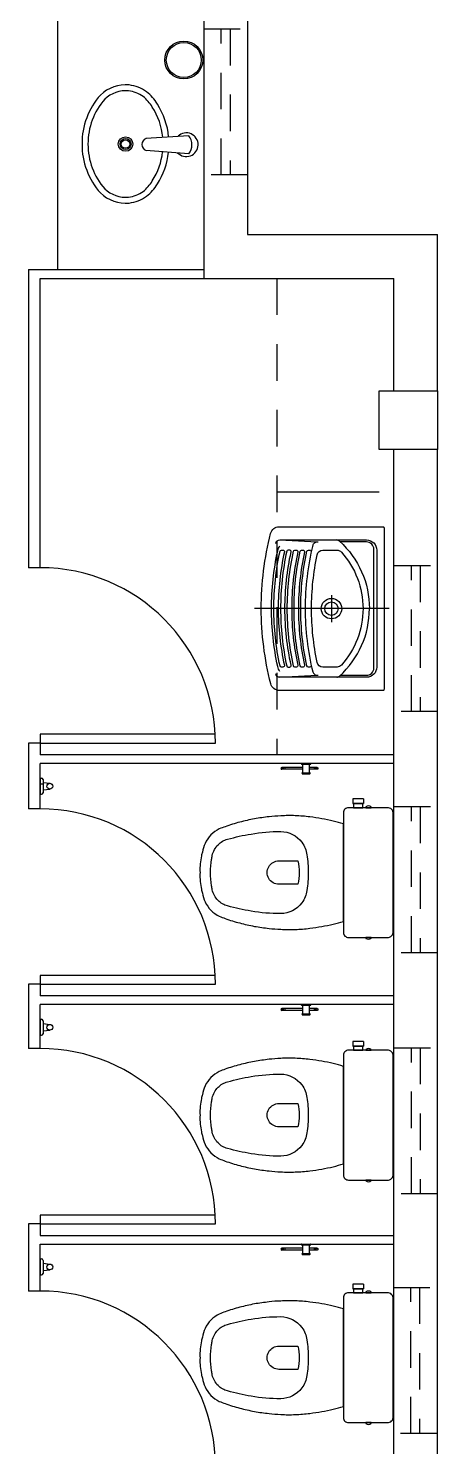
# Model space of a CAD drawing. Header units: millimetres. Extents: x 999 to 1260, y -38 to 225.
# Drawn here: x 1073.537 to 1074.937, y 80.139 to 84.992 of the extents above; entities that cross this region are included whole.
import ezdxf
from ezdxf.enums import TextEntityAlignment as Align

# ---------------------------------------------------------------- set-up
doc = ezdxf.new("R2010")
doc.units = ezdxf.units.MM
doc.linetypes.add('HIDDEN2', pattern=[0.1875, 0.125, -0.0625])
doc.layers.add('I-ARQ', color=8, linetype='Continuous')
doc.styles.add('ROMANS', font='romans', dxfattribs={"oblique": 15})

# ---------------------------------------------------------------- blocks, each defined once
blk = doc.blocks.new('praça')
at = {"layer": 'I-ARQ'}
for p, q in [((1256.6958, 17.2444), (1256.5358, 17.2444)), ((1256.5358, 17.2044), (1256.5358, 17.2444)), ((1256.7658, 17.2444), (1256.5458, 17.2444)), ((1256.7658, 17.2044), (1256.7658, 17.2444)), ((1257.5258, 17.2444), (1257.3658, 17.2444)), ((1257.3658, 17.2044), (1257.3658, 17.2444)), ((1257.5858, 17.2444), (1257.3658, 17.2444)), ((1257.5858, 17.2044), (1257.5858, 17.2444)), ((1258.3458, 17.2444), (1258.1858, 17.2444)), ((1258.1858, 17.2044), (1258.1858, 17.2444)), ((1258.4108, 17.2444), (1258.1908, 17.2444)), ((1258.4108, 17.2044), (1258.4108, 17.2444)), ((1259.0108, 17.2044), (1259.0108, 17.2444)), ((1260.0308, 17.2444), (1259.0108, 17.2444)), ((1259.0108, 17.2044), (1259.0108, 17.2444)), ((1260.0308, 17.2444), (1260.0308, 16.6444)), ((1256.5358, 17.2044), (1256.6958, 17.2044)), ((1256.5909, 17.2044), (1256.5909, 17.1994)), ((1256.6457, 17.2044), (1256.5909, 17.2044)), ((1256.6407, 17.1944), (1256.5959, 17.1944)), ((1256.6056, 17.1944), (1256.6082, 17.171)), ((1256.6307, 17.1944), (1256.6282, 17.171)), ((1256.6457, 17.2044), (1256.6457, 17.1994)), ((1256.6958, 17.2044), (1256.6958, 15.9963)), ((1256.7258, 17.2044), (1256.7258, 15.9963)), ((1256.7658, 17.2044), (1256.7258, 17.2044)), ((1256.7958, 17.2044), (1256.7658, 17.2044)), ((1256.7658, 17.2044), (1256.7658, 16.6044)), ((1256.7958, 16.6044), (1256.7958, 17.2044)), ((1257.3658, 17.2044), (1257.5158, 17.2044)), ((1257.4109, 17.2044), (1257.4109, 17.1994)), ((1257.4657, 17.2044), (1257.4109, 17.2044)), ((1257.4607, 17.1944), (1257.4159, 17.1944)), ((1257.4256, 17.1944), (1257.4282, 17.171)), ((1257.4507, 17.1944), (1257.4482, 17.171)), ((1257.4657, 17.2044), (1257.4657, 17.1994)), ((1257.5158, 15.9944), (1257.5158, 17.2044)), ((1257.5458, 15.9944), (1257.5458, 17.2044)), ((1257.5858, 17.2044), (1257.5458, 17.2044)), ((1257.6158, 17.2044), (1257.5858, 17.2044)), ((1257.5858, 17.2044), (1257.5858, 16.6044)), ((1257.6158, 16.6044), (1257.6158, 17.2044)), ((1258.1858, 17.2044), (1258.3408, 17.2044)), ((1258.2359, 17.2044), (1258.2359, 17.1994)), ((1258.2907, 17.2044), (1258.2359, 17.2044)), ((1258.2857, 17.1944), (1258.2409, 17.1944)), ((1258.2506, 17.1944), (1258.2532, 17.171)), ((1258.2708, 17.2044), (1258.2708, 17.1944)), ((1258.2757, 17.1944), (1258.2732, 17.171)), ((1258.2907, 17.2044), (1258.2907, 17.1994)), ((1258.3408, 15.9944), (1258.3408, 17.2044)), ((1258.3708, 15.9944), (1258.3708, 17.2044)), ((1258.4108, 17.2044), (1258.3708, 17.2044)), ((1258.4408, 17.2044), (1258.4108, 17.2044)), ((1258.4108, 17.2044), (1258.4108, 16.6044)), ((1258.4408, 16.6044), (1258.4408, 17.2044)), ((1259.0108, 17.2044), (1260.0008, 17.2044)), ((1260.0008, 17.2044), (1260.0008, 16.6444)), ((1263.9208, 17.1444), (1260.0308, 17.1444)), ((1260.4271, 16.6961), (1260.4384, 16.8421)), ((1260.489, 16.6961), (1260.48, 16.8421)), ((1263.9208, 16.6444), (1260.0008, 16.6444)), ((1263.9208, 16.6444), (1260.0008, 16.6444)), ((1260.0008, 16.6444), (1260.0008, 15.9944)), ((1258.8708, 16.0103), (1258.8708, 16.4706)), ((1264.0708, 16.4944), (1260.1508, 16.4944)), ((1260.1508, 16.4944), (1260.1508, 15.8444)), ((1264.0708, 16.4944), (1260.1508, 16.4944)), ((1260.1508, 16.4944), (1260.1508, 15.8444)), ((1256.6761, 16.306), (1256.6761, 16.3774)), ((1256.6821, 16.3758), (1256.6761, 16.3758)), ((1256.6821, 16.3725), (1256.6761, 16.3725)), ((1256.6821, 16.3674), (1256.6761, 16.3674)), ((1256.6819, 16.3783), (1256.6762, 16.3783)), ((1256.6821, 16.306), (1256.6821, 16.3774)), ((1257.4961, 16.306), (1257.4961, 16.3774)), ((1257.5021, 16.3758), (1257.4961, 16.3758)), ((1257.5021, 16.3725), (1257.4961, 16.3725)), ((1257.5021, 16.3674), (1257.4961, 16.3674)), ((1257.5019, 16.3783), (1257.4962, 16.3783)), ((1257.5021, 16.306), (1257.5021, 16.3774)), ((1258.3211, 16.306), (1258.3211, 16.3774)), ((1258.3271, 16.3758), (1258.3211, 16.3758)), ((1258.3271, 16.3725), (1258.3211, 16.3725)), ((1258.3271, 16.3674), (1258.3211, 16.3674)), ((1258.3269, 16.3783), (1258.3212, 16.3783)), ((1258.3271, 16.306), (1258.3271, 16.3774)), ((1258.6358, 16.3857), (1258.6428, 16.2568)), ((1259.1058, 16.3857), (1259.0988, 16.2568)), ((1259.2708, 16.3944), (1259.2708, 16.0444)), ((1256.6608, 16.3074), (1256.6608, 16.2815)), ((1256.6644, 16.3074), (1256.6644, 16.2815)), ((1256.6938, 16.3094), (1256.6938, 16.2795)), ((1257.4808, 16.3074), (1257.4808, 16.2815)), ((1257.4844, 16.3074), (1257.4844, 16.2815)), ((1257.5138, 16.3094), (1257.5138, 16.2795)), ((1258.3058, 16.3074), (1258.3058, 16.2815)), ((1258.3094, 16.3074), (1258.3094, 16.2815)), ((1258.3388, 16.3094), (1258.3388, 16.2795)), ((1256.6644, 16.306), (1256.6938, 16.306)), ((1256.6644, 16.2829), (1256.6938, 16.2829)), ((1256.6761, 16.2567), (1256.6761, 16.2829)), ((1256.6821, 16.2667), (1256.6761, 16.2667)), ((1256.6821, 16.2627), (1256.6761, 16.2627)), ((1256.6821, 16.2606), (1256.6761, 16.2606)), ((1256.6821, 16.2567), (1256.6821, 16.2829)), ((1257.4844, 16.306), (1257.5138, 16.306)), ((1257.4844, 16.2829), (1257.5138, 16.2829)), ((1257.4961, 16.2567), (1257.4961, 16.2829)), ((1257.5021, 16.2667), (1257.4961, 16.2667)), ((1257.5021, 16.2627), (1257.4961, 16.2627)), ((1257.5021, 16.2606), (1257.4961, 16.2606)), ((1257.5021, 16.2567), (1257.5021, 16.2829)), ((1258.3094, 16.306), (1258.3388, 16.306)), ((1258.3094, 16.2829), (1258.3388, 16.2829)), ((1258.3211, 16.2567), (1258.3211, 16.2829)), ((1258.3271, 16.2667), (1258.3211, 16.2667)), ((1258.3271, 16.2627), (1258.3211, 16.2627)), ((1258.3271, 16.2606), (1258.3211, 16.2606)), ((1258.3271, 16.2567), (1258.3271, 16.2829)), ((1256.5126, 16.1663), (1256.1026, 16.1663)), ((1257.3426, 16.1663), (1256.9326, 16.1663)), ((1258.1726, 16.1663), (1257.7626, 16.1663)), ((1256.0856, 16.1496), (1256.0856, 16.0171)), ((1256.5296, 16.0171), (1256.5296, 16.1496)), ((1256.9156, 16.1496), (1256.9156, 16.0171)), ((1257.3596, 16.0171), (1257.3596, 16.1496)), ((1257.7456, 16.1496), (1257.7456, 16.0171)), ((1258.1896, 16.0171), (1258.1896, 16.1496)), ((1259.4158, 15.8444), (1259.4158, 16.0444)), ((1259.4158, 16.0444), (1259.6158, 16.0444)), ((1259.6158, 16.0444), (1259.6158, 15.8444)), ((1253.4708, 15.9944), (1258.3708, 15.9944)), ((1253.4708, 15.9944), (1258.3708, 15.9944)), ((1256.1065, 15.9963), (1256.5088, 15.9963)), ((1256.9365, 15.9963), (1257.3388, 15.9963)), ((1257.7665, 15.9963), (1258.1688, 15.9963)), ((1258.3708, 15.9944), (1259.4158, 15.9944)), ((1258.3708, 15.9944), (1259.4158, 15.9944)), ((1259.6158, 15.9944), (1260.0008, 15.9944)), ((1259.6158, 15.9944), (1260.0008, 15.9944)), ((1253.4708, 15.8444), (1259.4158, 15.8444)), ((1253.4708, 15.8444), (1259.4158, 15.8444)), ((1259.6158, 15.8444), (1259.4158, 15.8444)), ((1259.6158, 15.8444), (1260.1508, 15.8444)), ((1259.6158, 15.8444), (1260.1508, 15.8444))]:
    blk.add_line(p, q, dxfattribs=at)
at = {"layer": 'I-ARQ', "linetype": 'HIDDEN2'}
for p, q in [((1260.3546, 16.4944), (1260.3546, 16.6444)), ((1260.8546, 16.6444), (1260.8546, 16.4944)), ((1260.3546, 16.5844), (1260.8546, 16.5844)), ((1260.8546, 16.5544), (1260.3546, 16.5544)), ((1260.0008, 16.3944), (1258.3708, 16.3944)), ((1256.0483, 15.8463), (1256.0483, 15.9963)), ((1256.0483, 15.8444), (1256.0483, 15.9944)), ((1256.5483, 15.9963), (1256.5483, 15.8463)), ((1256.5483, 15.9963), (1256.5483, 15.8463)), ((1256.8683, 15.8444), (1256.8683, 15.9944)), ((1256.8683, 15.8444), (1256.8683, 15.9944)), ((1257.3683, 15.9944), (1257.3683, 15.8444)), ((1257.3683, 15.9944), (1257.3683, 15.8444)), ((1257.6933, 15.8444), (1257.6933, 15.9944)), ((1257.6933, 15.8444), (1257.6933, 15.9944)), ((1258.1933, 15.9944), (1258.1933, 15.8444)), ((1258.1933, 15.9944), (1258.1933, 15.8444)), ((1258.5183, 15.8444), (1258.5183, 15.9944)), ((1258.5183, 15.8444), (1258.5183, 15.9944)), ((1259.0183, 15.9944), (1259.0183, 15.8444)), ((1259.0183, 15.9944), (1259.0183, 15.8444)), ((1256.0483, 15.9363), (1256.5483, 15.9363)), ((1256.0483, 15.9363), (1256.5483, 15.9363)), ((1256.8683, 15.9344), (1257.3683, 15.9344)), ((1256.8683, 15.9344), (1257.3683, 15.9344)), ((1257.6933, 15.9344), (1258.1933, 15.9344)), ((1257.6933, 15.9344), (1258.1933, 15.9344)), ((1258.5183, 15.9344), (1259.0183, 15.9344)), ((1258.5183, 15.9344), (1259.0183, 15.9344)), ((1256.5483, 15.9063), (1256.0483, 15.9063)), ((1256.5483, 15.9063), (1256.0483, 15.9063)), ((1257.3683, 15.9044), (1256.8683, 15.9044)), ((1257.3683, 15.9044), (1256.8683, 15.9044)), ((1258.1933, 15.9044), (1257.6933, 15.9044)), ((1258.1933, 15.9044), (1257.6933, 15.9044)), ((1259.0183, 15.9044), (1258.5183, 15.9044)), ((1259.0183, 15.9044), (1258.5183, 15.9044))]:
    blk.add_line(p, q, dxfattribs=at)
at = {"layer": 'I-ARQ', "linetype": 'ByBlock'}
for p, q in [((1256.5436, 16.1343), (1256.5436, 16.0983)), ((1256.5596, 16.1343), (1256.5436, 16.1343)), ((1256.5596, 16.0983), (1256.5596, 16.1343)), ((1257.3736, 16.1343), (1257.3736, 16.0983)), ((1257.3896, 16.1343), (1257.3736, 16.1343)), ((1257.3896, 16.0983), (1257.3896, 16.1343)), ((1258.2036, 16.1343), (1258.2036, 16.0983)), ((1258.2196, 16.1343), (1258.2036, 16.1343)), ((1258.2196, 16.0983), (1258.2196, 16.1343)), ((1256.5596, 16.0983), (1256.5436, 16.0983)), ((1257.3896, 16.0983), (1257.3736, 16.0983)), ((1258.2196, 16.0983), (1258.2036, 16.0983))]:
    blk.add_line(p, q, dxfattribs=at)
at = {"layer": 'I-ARQ'}
for points in [[(1256.4746, 16.1663, -0.003882), (1256.4841, 16.2013, 0.024258), (1256.4981, 16.2813, 0.02486), (1256.5021, 16.3313, 0.033324), (1256.5016, 16.3813, 0.02486), (1256.4986, 16.4213, 0.012268), (1256.4916, 16.4713, 0.015806), (1256.4801, 16.5213, 0.026699), (1256.4646, 16.5713, 0.021919), (1256.4571, 16.5913, 0.174675), (1256.4076, 16.6398, 0.045452), (1256.3776, 16.6493, 0.022856), (1256.3648, 16.6525, 0.041289), (1256.3381, 16.6565, 0.039166), (1256.3324, 16.6569, 0.012899), (1256.3305, 16.6569, 0.04333), (1256.3076, 16.6573, 0.04333), (1256.2848, 16.6569, 0.052091), (1256.2772, 16.6565, 0.041289), (1256.2505, 16.6525, 0.022856), (1256.2376, 16.6493, 0.045452), (1256.2076, 16.6398, 0.174675), (1256.1581, 16.5913, 0.021919), (1256.1506, 16.5713, 0.026699), (1256.1351, 16.5213, 0.015806), (1256.1236, 16.4713, 0.012268), (1256.1166, 16.4213, 0.02486), (1256.1136, 16.3813, 0.033324), (1256.1131, 16.3313, 0.02486), (1256.1171, 16.2813, 0.024258), (1256.1311, 16.2013, -0.003882), (1256.1406, 16.1663)], [(1257.3046, 16.1663, -0.003882), (1257.3141, 16.2013, 0.024258), (1257.3281, 16.2813, 0.02486), (1257.3321, 16.3313, 0.033324), (1257.3316, 16.3813, 0.02486), (1257.3286, 16.4213, 0.012268), (1257.3216, 16.4713, 0.015806), (1257.3101, 16.5213, 0.026699), (1257.2946, 16.5713, 0.021919), (1257.2871, 16.5913, 0.174675), (1257.2376, 16.6398, 0.045452), (1257.2076, 16.6493, 0.022856), (1257.1948, 16.6525, 0.041289), (1257.1681, 16.6565, 0.039166), (1257.1624, 16.6569, 0.012899), (1257.1605, 16.6569, 0.04333), (1257.1376, 16.6573, 0.04333), (1257.1148, 16.6569, 0.052091), (1257.1072, 16.6565, 0.041289), (1257.0805, 16.6525, 0.022856), (1257.0676, 16.6493, 0.045452), (1257.0376, 16.6398, 0.174675), (1256.9881, 16.5913, 0.021919), (1256.9806, 16.5713, 0.026699), (1256.9651, 16.5213, 0.015806), (1256.9536, 16.4713, 0.012268), (1256.9466, 16.4213, 0.02486), (1256.9436, 16.3813, 0.033324), (1256.9431, 16.3313, 0.02486), (1256.9471, 16.2813, 0.024258), (1256.9611, 16.2013, -0.003882), (1256.9706, 16.1663)], [(1258.1346, 16.1663, -0.003882), (1258.1441, 16.2013, 0.024258), (1258.1581, 16.2813, 0.02486), (1258.1621, 16.3313, 0.033324), (1258.1616, 16.3813, 0.02486), (1258.1586, 16.4213, 0.012268), (1258.1516, 16.4713, 0.015806), (1258.1401, 16.5213, 0.026699), (1258.1246, 16.5713, 0.021919), (1258.1171, 16.5913, 0.174675), (1258.0676, 16.6398, 0.045452), (1258.0376, 16.6493, 0.022856), (1258.0248, 16.6525, 0.041289), (1257.9981, 16.6565, 0.039166), (1257.9924, 16.6569, 0.012899), (1257.9905, 16.6569, 0.04333), (1257.9676, 16.6573, 0.04333), (1257.9448, 16.6569, 0.052091), (1257.9372, 16.6565, 0.041289), (1257.9105, 16.6525, 0.022856), (1257.8976, 16.6493, 0.045452), (1257.8676, 16.6398, 0.174675), (1257.8181, 16.5913, 0.021919), (1257.8106, 16.5713, 0.026699), (1257.7951, 16.5213, 0.015806), (1257.7836, 16.4713, 0.012268), (1257.7766, 16.4213, 0.02486), (1257.7736, 16.3813, 0.033324), (1257.7731, 16.3313, 0.02486), (1257.7771, 16.2813, 0.024258), (1257.7911, 16.2013, -0.003882), (1257.8006, 16.1663)], [(1256.2041, 16.309, -0.234638), (1256.1671, 16.3813, -0.044666), (1256.1757, 16.4823, -0.031515), (1256.1938, 16.5628, -0.151063), (1256.2124, 16.5956, -0.148094), (1256.2489, 16.6155, -0.031073), (1256.2625, 16.6177, -0.035055), (1256.3076, 16.6218, -0.035055), (1256.3528, 16.6177, -0.031073), (1256.3664, 16.6155, -0.148094), (1256.4028, 16.5956, -0.151063), (1256.4215, 16.5628, -0.031515), (1256.4396, 16.4823, -0.044666), (1256.4481, 16.3813, -0.234638), (1256.4112, 16.309, -0.129345), (1256.3685, 16.2919, -0.041331), (1256.3076, 16.2873, -0.041331), (1256.2468, 16.2919, -0.129345)], [(1257.0341, 16.309, -0.234638), (1256.9971, 16.3813, -0.044666), (1257.0057, 16.4823, -0.031515), (1257.0238, 16.5628, -0.151063), (1257.0424, 16.5956, -0.148094), (1257.0789, 16.6155, -0.031073), (1257.0925, 16.6177, -0.035055), (1257.1376, 16.6218, -0.035055), (1257.1828, 16.6177, -0.031073), (1257.1964, 16.6155, -0.148094), (1257.2328, 16.5956, -0.151063), (1257.2515, 16.5628, -0.031515), (1257.2696, 16.4823, -0.044666), (1257.2781, 16.3813, -0.234638), (1257.2412, 16.309, -0.129345), (1257.1985, 16.2919, -0.041331), (1257.1376, 16.2873, -0.041331), (1257.0768, 16.2919, -0.129345)], [(1257.8641, 16.309, -0.234638), (1257.8271, 16.3813, -0.044666), (1257.8357, 16.4823, -0.031515), (1257.8538, 16.5628, -0.151063), (1257.8724, 16.5956, -0.148094), (1257.9089, 16.6155, -0.031073), (1257.9225, 16.6177, -0.035055), (1257.9676, 16.6218, -0.035055), (1258.0128, 16.6177, -0.031073), (1258.0264, 16.6155, -0.148094), (1258.0628, 16.5956, -0.151063), (1258.0815, 16.5628, -0.031515), (1258.0996, 16.4823, -0.044666), (1258.1081, 16.3813, -0.234638), (1258.0712, 16.309, -0.129345), (1258.0285, 16.2919, -0.041331), (1257.9676, 16.2873, -0.041331), (1257.9068, 16.2919, -0.129345)], [(1259.0647, 16.3687, 0.054577), (1258.8708, 16.3897, 0.054577), (1258.6769, 16.3687, -0.47929), (1258.6708, 16.3736), (1258.6708, 16.3787, -0.352342), (1258.6748, 16.3836, -0.054267), (1258.8708, 16.4047, -0.054267), (1259.0669, 16.3836, -0.352342), (1259.0708, 16.3787), (1259.0708, 16.3736, -0.47929)], [(1258.8708, 16.3667, -0.054577), (1259.0647, 16.3457, 0.47929), (1259.0708, 16.3506), (1259.0708, 16.3557, 0.352342), (1259.0669, 16.3606, 0.054267), (1258.8708, 16.3817, 0.054267), (1258.6748, 16.3606, 0.352342), (1258.6708, 16.3557), (1258.6708, 16.3506, 0.47929), (1258.6769, 16.3457, -0.054577)], [(1258.8708, 16.3437, 0.054577), (1258.6769, 16.3227, -0.47929), (1258.6708, 16.3276), (1258.6708, 16.3327, -0.352342), (1258.6748, 16.3376, -0.054267), (1258.8708, 16.3587, -0.054267), (1259.0669, 16.3376, -0.352342), (1259.0708, 16.3327), (1259.0708, 16.3276, -0.47929), (1259.0647, 16.3227, 0.054577)], [(1258.8708, 16.3207, 0.054577), (1258.6769, 16.2997, -0.47929), (1258.6708, 16.3046), (1258.6708, 16.3097, -0.352342), (1258.6748, 16.3146, -0.054267), (1258.8708, 16.3357, -0.054267), (1259.0669, 16.3146, -0.352342), (1259.0708, 16.3097), (1259.0708, 16.3046, -0.47929), (1259.0647, 16.2997, 0.054577)]]:
    blk.add_lwpolyline(points, format="xyb", close=True, dxfattribs=at)
at = {"layer": 'I-ARQ', "linetype": 'ByBlock'}
for points in [[(1256.2676, 16.3223), (1256.2676, 16.3875, -1.002091), (1256.3476, 16.3873), (1256.3476, 16.3223, -0.054282), (1256.3076, 16.3179, -0.054282), (1256.2676, 16.3223, 1.56536)], [(1257.0976, 16.3223), (1257.0976, 16.3875, -1.002091), (1257.1776, 16.3873), (1257.1776, 16.3223, -0.054282), (1257.1376, 16.3179, -0.054282), (1257.0976, 16.3223, 1.56536)], [(1257.9276, 16.3223), (1257.9276, 16.3875, -1.002091), (1258.0076, 16.3873), (1258.0076, 16.3223, -0.054282), (1257.9676, 16.3179, -0.054282), (1257.9276, 16.3223, 1.56536)]]:
    blk.add_lwpolyline(points, format="xyb", dxfattribs=at)
at = {"layer": 'I-ARQ'}
for points in [[(1258.5908, 16.3862, -0.342862), (1258.6134, 16.4153, -0.062239), (1258.8708, 16.4477, -0.062209), (1259.1282, 16.4158, -0.343429), (1259.1508, 16.3867), (1259.1508, 16.0317, -0.414214), (1259.1468, 16.0277), (1258.5948, 16.0277, -0.414214), (1258.5908, 16.0317), (1258.5908, 16.3862)], [(1258.656, 16.3844, -0.116463), (1258.673, 16.3914, -0.054267), (1258.8708, 16.4127, -0.054267)], [(1258.8708, 16.4127, -0.054267), (1259.0686, 16.3914, -0.116463), (1259.0856, 16.3844)], [(1258.6358, 16.1891), (1258.6358, 16.3836, -0.351315), (1258.6476, 16.3982, -0.351315)], [(1259.0941, 16.3982, -0.351315), (1259.1058, 16.3836), (1259.1058, 16.1891)], [(1258.6769, 16.2767, -0.47929), (1258.6708, 16.2816), (1258.6708, 16.2867, -0.352342), (1258.6748, 16.2916, -0.054267), (1258.8708, 16.3127, -0.054267), (1259.0669, 16.2916, -0.352342), (1259.0708, 16.2867), (1259.0708, 16.2816, -0.47929), (1259.0647, 16.2767)], [(1258.6542, 16.2714, 0.344711), (1258.6428, 16.2568), (1258.6428, 16.2531)], [(1258.6708, 16.2368, -0.353644), (1258.6866, 16.2563, -0.053117), (1258.8708, 16.2757, -0.053117), (1259.055, 16.2563, -0.353644), (1259.0708, 16.2368)], [(1259.0874, 16.2714, -0.344711), (1259.0988, 16.2568), (1259.0988, 16.2531)], [(1259.0708, 16.2368), (1259.0708, 16.1886, -0.213041), (1259.0642, 16.1737, -0.18486), (1258.8708, 16.0997, -0.18486), (1258.6775, 16.1737, -0.213041), (1258.6708, 16.1886), (1258.6708, 16.2368)], [(1259.1058, 16.1891), (1259.1058, 16.0877, -0.414214), (1259.0708, 16.0527), (1258.8708, 16.0527), (1258.6708, 16.0527, -0.414214), (1258.6358, 16.0877), (1258.6358, 16.1891)], [(1258.6401, 16.1799, 0.211535), (1258.8708, 16.0777, 0.216945)], [(1258.6428, 16.1769), (1258.6428, 16.0877, 0.414214), (1258.6678, 16.0627), (1258.8708, 16.0627), (1259.0738, 16.0627, 0.414214), (1259.0988, 16.0877), (1259.0988, 16.1769)], [(1259.1015, 16.1799, -0.211535), (1258.8708, 16.0777, -0.216945)]]:
    blk.add_lwpolyline(points, format="xyb", dxfattribs=at)
blk.add_lwpolyline([(1258.9169, 16.2077), (1258.8708, 16.2077), (1258.8247, 16.2077)], dxfattribs=at)
at = {"layer": 'I-ARQ', "linetype": 'ByBlock'}
for points in [[(1256.5436, 16.1008), (1256.5436, 16.1318), (1256.5296, 16.1318), (1256.5296, 16.1008)], [(1257.3736, 16.1008), (1257.3736, 16.1318), (1257.3596, 16.1318), (1257.3596, 16.1008)], [(1258.2036, 16.1008), (1258.2036, 16.1318), (1258.1896, 16.1318), (1258.1896, 16.1008)]]:
    blk.add_lwpolyline(points, close=True, dxfattribs=at)
for points in [[(1256.0856, 16.0723), (1256.0856, 16.0903), (1256.0828, 16.0903, 0.197763), (1256.0826, 16.0902, 0.161404), (1256.0796, 16.0812, 0.158802), (1256.0826, 16.0724, 0.197763), (1256.0828, 16.0723)], [(1256.5325, 16.0723, 0.197763), (1256.5327, 16.0724, 0.15883), (1256.5356, 16.0812, 0.161377), (1256.5327, 16.0902, 0.197763), (1256.5325, 16.0903), (1256.5296, 16.0903), (1256.5296, 16.0723)], [(1256.9156, 16.0723), (1256.9156, 16.0903), (1256.9128, 16.0903, 0.197763), (1256.9126, 16.0902, 0.161404), (1256.9096, 16.0812, 0.158802), (1256.9126, 16.0724, 0.197763), (1256.9128, 16.0723)], [(1257.3625, 16.0723, 0.197763), (1257.3627, 16.0724, 0.15883), (1257.3656, 16.0812, 0.161377), (1257.3627, 16.0902, 0.197763), (1257.3625, 16.0903), (1257.3596, 16.0903), (1257.3596, 16.0723)], [(1257.7456, 16.0723), (1257.7456, 16.0903), (1257.7428, 16.0903, 0.197763), (1257.7426, 16.0902, 0.161404), (1257.7396, 16.0812, 0.158802), (1257.7426, 16.0724, 0.197763), (1257.7428, 16.0723)], [(1258.1925, 16.0723, 0.197763), (1258.1927, 16.0724, 0.15883), (1258.1956, 16.0812, 0.161377), (1258.1927, 16.0902, 0.197763), (1258.1925, 16.0903), (1258.1896, 16.0903), (1258.1896, 16.0723)]]:
    blk.add_lwpolyline(points, format="xyb", close=True, dxfattribs=at)
at = {"layer": 'I-ARQ'}
for centre, radius in [((1256.6182, 17.171), 0.01), ((1257.4382, 17.171), 0.01), ((1258.2632, 17.171), 0.01), ((1260.4606, 16.912), 0.0248), ((1260.4606, 16.912), 0.0188), ((1260.4606, 16.912), 0.0146), ((1256.6791, 16.2567), 0.003), ((1257.4991, 16.2567), 0.003), ((1258.3241, 16.2567), 0.003), ((1258.8708, 16.2077), 0.035), ((1258.8708, 16.2077), 0.023)]:
    blk.add_circle(centre, radius, dxfattribs=at)
at = {"layer": 'I-ARQ', "linetype": 'Continuous', "ltscale": 2.5}
for radius in [0.065, 0.0599]:
    blk.add_circle((1260.7481, 16.7127), radius, dxfattribs=at)
at = {"layer": 'I-ARQ'}
for centre, radius, start, end in [((1255.9358, 17.2044), 0.6, 270, 360), ((1256.5959, 17.1994), 0.005, 180, 270), ((1256.6407, 17.1994), 0.005, 270, 360), ((1256.7658, 17.2044), 0.6, 270, 360), ((1257.4159, 17.1994), 0.005, 180, 270), ((1257.4607, 17.1994), 0.005, 270, 360), ((1257.5858, 17.2044), 0.6, 270, 360), ((1258.2409, 17.1994), 0.005, 180, 270), ((1258.2857, 17.1994), 0.005, 270, 360), ((1258.4108, 17.2044), 0.6, 270, 360), ((1260.4587, 16.8121), 0.2488, 89.5162, 131.6756), ((1260.4587, 16.8121), 0.2284, 89.5162, 131.4959), ((1260.4626, 16.8121), 0.2488, 48.3244, 90.4838), ((1260.4626, 16.8121), 0.2284, 48.5041, 90.4838), ((1260.3815, 16.9116), 0.1234, 135.6181, 185.5476), ((1260.5398, 16.9116), 0.1234, 354.4524, 44.3819), ((1260.3815, 16.9116), 0.103, 135.9979, 185.422), ((1260.5398, 16.9116), 0.103, 354.578, 44.0021), ((1260.387, 16.915), 0.1292, 186.8233, 215.4768), ((1260.387, 16.915), 0.1089, 186.9427, 215.1953), ((1260.5343, 16.915), 0.1089, 324.8047, 353.0573), ((1260.5343, 16.915), 0.1292, 324.5232, 353.1767), ((1260.4032, 16.9367), 0.1552, 218.5159, 239.275), ((1260.4032, 16.9367), 0.1349, 218.7467, 239.4245), ((1260.4592, 16.8336), 0.0225, 22.02, 157.98), ((1260.5181, 16.9367), 0.1349, 300.5755, 321.2533), ((1260.5181, 16.9367), 0.1552, 300.725, 321.4841), ((1260.4588, 17.0131), 0.2495, 237.2625, 263.9188), ((1260.4588, 17.0131), 0.2292, 237.172, 263.7707), ((1260.4624, 17.0131), 0.2292, 275.2881, 302.828), ((1260.4624, 17.0131), 0.2495, 275.145, 302.7375), ((1260.4583, 16.7042), 0.0405, 132.6025, 44.0244), ((1260.4581, 16.7331), 0.0483, 230.0629, 309.9371), ((1256.6791, 16.3774), 0.003, 360, 180), ((1257.4991, 16.3774), 0.003, 360, 180), ((1258.3241, 16.3774), 0.003, 360, 180), ((1256.6626, 16.307), 0.00182, 13.2763, 166.7237), ((1256.6948, 16.3098), 0.00108, 342.7498, 197.2502), ((1257.4826, 16.307), 0.00182, 13.2763, 166.7237), ((1257.5148, 16.3098), 0.00108, 342.7498, 197.2502), ((1258.3076, 16.307), 0.00182, 13.2763, 166.7237), ((1258.3398, 16.3098), 0.00108, 342.7498, 197.2502), ((1256.6626, 16.2819), 0.00182, 193.2763, 346.7237), ((1256.6948, 16.2791), 0.00108, 162.7498, 17.2502), ((1257.4826, 16.2819), 0.00182, 193.2763, 346.7237), ((1257.5148, 16.2791), 0.00108, 162.7498, 17.2502), ((1258.3076, 16.2819), 0.00182, 193.2763, 346.7237), ((1258.3398, 16.2791), 0.00108, 162.7498, 17.2502), ((1258.8698, 15.4016), 0.8962, 89.9361, 103.9214), ((1258.8718, 15.4016), 0.8962, 76.0786, 90.0639), ((1256.102, 16.1499), 0.0164, 87.826, 181.2974), ((1256.5133, 16.1499), 0.0164, 358.7026, 92.174), ((1256.932, 16.1499), 0.0164, 87.826, 181.2974), ((1257.3433, 16.1499), 0.0164, 358.7026, 92.174), ((1257.762, 16.1499), 0.0164, 87.826, 181.2974), ((1258.1733, 16.1499), 0.0164, 358.7026, 92.174), ((1258.6657, 16.1974), 0.031, 195.5251, 214.385), ((1259.076, 16.1974), 0.031, 325.615, 344.4749), ((1256.1045, 16.0152), 0.019, 174.255, 275.745), ((1256.5107, 16.0152), 0.019, 264.255, 5.745), ((1256.9345, 16.0152), 0.019, 174.255, 275.745), ((1257.3407, 16.0152), 0.019, 264.255, 5.745), ((1257.7645, 16.0152), 0.019, 174.255, 275.745), ((1258.1707, 16.0152), 0.019, 264.255, 5.745)]:
    blk.add_arc(centre, radius, start, end, dxfattribs=at)
at = {"layer": 'I-ARQ', "width": 1, "flags": 3}
blk.add_attdef('CODIGO', text='', height=0.024, rotation=360, dxfattribs=at).set_placement((1257.0158, 34.8444), align=Align.MIDDLE)
at = {"layer": 'I-ARQ', "text_generation_flag": 4, "width": 1, "flags": 3}
blk.add_attdef('CODIGO', text='', height=0.024, rotation=360, dxfattribs=at).set_placement((1258.8708, 16.0277), align=Align.MIDDLE)
at = {"layer": 'I-ARQ', "style": 'ROMANS', "width": 1}
blk.add_attdef('0.00', (1278.7034, -45.8668), '', height=0.36, dxfattribs=at)

msp = doc.modelspace()

# ---------------------------------------------------------------- block references
at = {"layer": 'I-ARQ', "rotation": 90}
msp.add_blockref('praça', (1090.7819, -1175.8639), dxfattribs=at)

doc.saveas('drawing.dxf')
